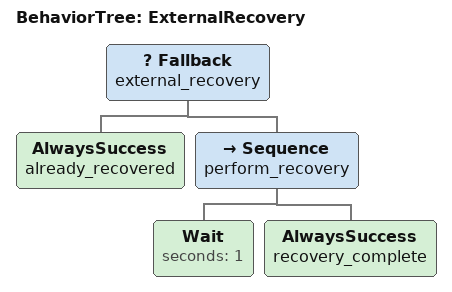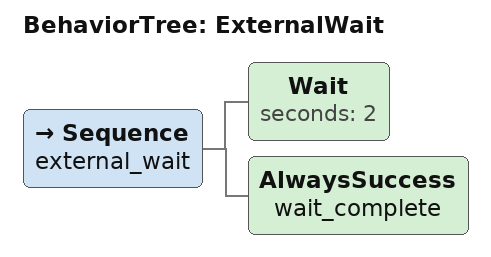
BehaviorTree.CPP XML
<?xml version="1.0" encoding="UTF-8"?>
<root BTCPP_format="4">
  <BehaviorTree ID="ExternalRecovery">
    <Fallback name="external_recovery">
      <AlwaysSuccess name="already_recovered" />
      <Sequence name="perform_recovery">
        <Wait seconds="1" />
        <AlwaysSuccess name="recovery_complete" />
      </Sequence>
    </Fallback>
  </BehaviorTree>

  <BehaviorTree ID="ExternalWait">
    <Sequence name="external_wait">
      <Wait seconds="2" />
      <AlwaysSuccess name="wait_complete" />
    </Sequence>
  </BehaviorTree>
</root>
